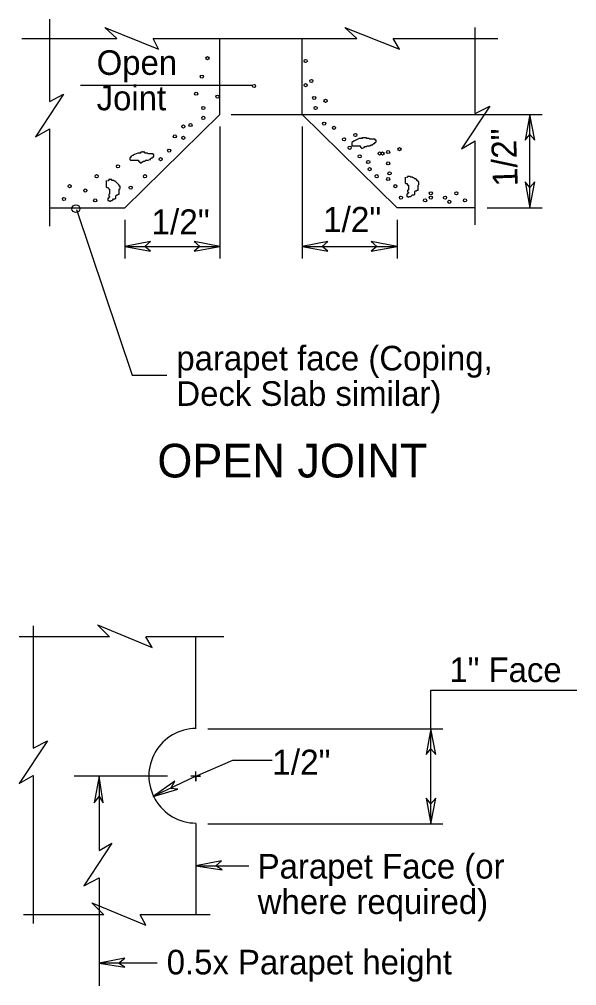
# Model space of a CAD drawing. Extents: x 500003.54 to 500006.49, y 499999.96 to 500001.79.
# Drawn here: x 500004.672 to 500004.899, y 500000.268 to 500000.6617 of the extents above; entities that cross this region are included whole.
import ezdxf

# ---------------------------------------------------------------- set-up
doc = ezdxf.new("R2010")
doc.units = 0
doc.layers.add('1', color=7, linetype='Continuous')
doc.layers.add('50', color=7, linetype='Continuous')

msp = doc.modelspace()

# ---------------------------------------------------------------- linework, layer by layer
at = {"layer": '1'}
for p, q in [((500004.68442954676, 500000.6282808399), (500004.68442954676, 500000.6617454068)), ((500004.8576578932, 500000.62335958006), (500004.8576578932, 500000.6584645669)), ((500004.6729466071, 500000.6538713911), (500004.71166051785, 500000.6538713911)), ((500004.7264242974, 500000.6538713911), (500004.80942954676, 500000.6538713911)), ((500004.7536552685, 500000.62303149607), (500004.7536552685, 500000.6538713911)), ((500004.78711983544, 500000.62303149607), (500004.78711983544, 500000.6538713911)), ((500004.8241933263, 500000.6538713911), (500004.8668442449, 500000.6538713911)), ((500004.7671067121, 500000.6348425197), (500004.6968967383, 500000.6348425197)), ((500004.7149413578, 500000.58497375326), (500004.7536552685, 500000.62303149607)), ((500004.75824844436, 500000.62303149607), (500004.8848888643, 500000.62303149607)), ((500004.82583374623, 500000.58497375326), (500004.78711983544, 500000.62303149607)), ((500004.8799676045, 500000.58497375326), (500004.8799676045, 500000.62303149607)), ((500004.7536552685, 500000.6181102362), (500004.7536552685, 500000.56430446194)), ((500004.78711983544, 500000.6181102362), (500004.78711983544, 500000.56430446194)), ((500004.68442954676, 500000.5774278215), (500004.68442954676, 500000.6171259842)), ((500004.8576578932, 500000.5780839895), (500004.8576578932, 500000.6122047244)), ((500004.68442954676, 500000.58497375326), (500004.7149413578, 500000.58497375326)), ((500004.6952563184, 500000.5843175853), (500004.7178941137, 500000.51673228346)), ((500004.8576578932, 500000.58497375326), (500004.82583374623, 500000.58497375326)), ((500004.86257915304, 500000.58497375326), (500004.8848888643, 500000.58497375326)), ((500004.7149413578, 500000.58005249343), (500004.7149413578, 500000.56430446194)), ((500004.82583374623, 500000.58005249343), (500004.82583374623, 500000.56430446194)), ((500004.7149413578, 500000.56922572176), (500004.7536552685, 500000.56922572176)), ((500004.78711983544, 500000.56922572176), (500004.82583374623, 500000.56922572176)), ((500004.7178941137, 500000.51673228346), (500004.73200172524, 500000.51673228346)), ((500004.67753978295, 500000.4146981627), (500004.67753978295, 500000.3648293963)), ((500004.70870776195, 500000.41010498686), (500004.67196235515, 500000.41010498686)), ((500004.75529568846, 500000.41010498686), (500004.7234715415, 500000.41010498686)), ((500004.7438127488, 500000.3727034121), (500004.7438127488, 500000.41010498686)), ((500004.7487340087, 500000.3727034121), (500004.8445345336, 500000.3727034121)), ((500004.8396132738, 500000.3339895013), (500004.8396132738, 500000.3727034121)), ((500004.7438127488, 500000.35334645666), (500004.75890461233, 500000.3599081365)), ((500004.75890461233, 500000.3599081365), (500004.7749807278, 500000.3599081365)), ((500004.7438127488, 500000.3513779527), (500004.7438127488, 500000.35531496065)), ((500004.67753978295, 500000.3536745407), (500004.67753978295, 500000.2933070866)), ((500004.7323298092, 500000.35334645666), (500004.6942720664, 500000.35334645666)), ((500004.7044426701, 500000.35334645666), (500004.7044426701, 500000.3231627297)), ((500004.7438127488, 500000.35334645666), (500004.7264242974, 500000.34514435695)), ((500004.7457812528, 500000.35334645666), (500004.7418442449, 500000.35334645666)), ((500004.7438127488, 500000.35334645666), (500004.7438127488, 500000.3513779527)), ((500004.7438127488, 500000.35334645666), (500004.7457812528, 500000.35334645666)), ((500004.7438127488, 500000.3339895013), (500004.7438127488, 500000.2969160105)), ((500004.7487340087, 500000.3339895013), (500004.8445345336, 500000.3339895013)), ((500004.7447970008, 500000.31692913384), (500004.76546629216, 500000.31692913384)), ((500004.7044426701, 500000.312007874), (500004.7044426701, 500000.2680446194)), ((500004.70641117403, 500000.2969160105), (500004.6736027751, 500000.2969160105)), ((500004.74971826066, 500000.2969160105), (500004.72117495356, 500000.2969160105)), ((500004.7280647173, 500000.27723097114), (500004.7044426701, 500000.27723097114))]:
    msp.add_line(p, q, dxfattribs=at)
for points in [[(500004.71166051785, 500000.6538713911), (500004.706739258, 500000.6584645669), (500004.7287208853, 500000.6496062992), (500004.7264242974, 500000.6538713911)], [(500004.80942954676, 500000.6538713911), (500004.8045082869, 500000.6584645669), (500004.8268179982, 500000.6496062992), (500004.8241933263, 500000.6538713911)], [(500004.68442954676, 500000.6282808399), (500004.69000697456, 500000.6312335958), (500004.6785240349, 500000.61384514434), (500004.68442954676, 500000.6171259842)], [(500004.8576578932, 500000.62335958006), (500004.863563405, 500000.62631233595), (500004.85208046535, 500000.6089238845), (500004.8576578932, 500000.6122047244)], [(500004.8117261347, 500000.61318897636), (500004.8113980507, 500000.61318897636), (500004.8104137987, 500000.61318897636), (500004.8091014628, 500000.6125328084), (500004.8084452948, 500000.6122047244), (500004.8077891268, 500000.6118766404), (500004.8074610428, 500000.6115485564), (500004.8074610428, 500000.61122047243), (500004.8074610428, 500000.61122047243), (500004.8074610428, 500000.61089238845), (500004.8074610428, 500000.61056430446), (500004.8074610428, 500000.61023622047), (500004.8077891268, 500000.61023622047), (500004.8084452948, 500000.61023622047), (500004.8091014628, 500000.61023622047), (500004.80942954676, 500000.61023622047), (500004.8104137987, 500000.61023622047), (500004.8107418827, 500000.61023622047), (500004.8107418827, 500000.6099081365), (500004.8110699667, 500000.6095800525), (500004.8113980507, 500000.6092519685), (500004.8117261347, 500000.6092519685), (500004.81238230265, 500000.6095800525), (500004.81271038664, 500000.6099081365), (500004.81303847063, 500000.6099081365), (500004.8133665546, 500000.6099081365), (500004.8136946386, 500000.61023622047), (500004.8140227226, 500000.61023622047), (500004.8143508066, 500000.61023622047), (500004.8146788906, 500000.61023622047), (500004.81533505855, 500000.61056430446), (500004.81566314254, 500000.61056430446), (500004.8159912265, 500000.61056430446), (500004.8159912265, 500000.61089238845), (500004.8163193105, 500000.61122047243), (500004.8166473945, 500000.61122047243), (500004.8169754785, 500000.6115485564), (500004.8173035625, 500000.6118766404), (500004.8173035625, 500000.6122047244), (500004.8173035625, 500000.6125328084), (500004.8169754785, 500000.6125328084), (500004.8169754785, 500000.6128608924), (500004.8163193105, 500000.6128608924), (500004.8159912265, 500000.6128608924), (500004.81533505855, 500000.6128608924), (500004.81500697456, 500000.6128608924), (500004.8146788906, 500000.6128608924), (500004.8143508066, 500000.61318897636), (500004.8140227226, 500000.61318897636), (500004.8136946386, 500000.61318897636), (500004.8133665546, 500000.61318897636), (500004.8133665546, 500000.61351706035), (500004.81303847063, 500000.61351706035), (500004.81271038664, 500000.61351706035), (500004.81238230265, 500000.61351706035), (500004.81238230265, 500000.61351706035), (500004.8117261347, 500000.61351706035), (500004.8113980507, 500000.61318897636), (500004.8110699667, 500000.61318897636), (500004.8110699667, 500000.61318897636)], [(500004.72150303755, 500000.6072834646), (500004.72117495356, 500000.6072834646), (500004.7201907016, 500000.6072834646), (500004.71887836565, 500000.6066272966), (500004.71822219767, 500000.6062992126), (500004.7175660297, 500000.6059711286), (500004.7172379457, 500000.60564304463), (500004.7172379457, 500000.60531496065), (500004.7169098617, 500000.60531496065), (500004.7169098617, 500000.60498687666), (500004.7169098617, 500000.60465879267), (500004.7172379457, 500000.6043307087), (500004.7175660297, 500000.6043307087), (500004.71822219767, 500000.6043307087), (500004.71887836565, 500000.6043307087), (500004.71920644963, 500000.6043307087), (500004.7201907016, 500000.6043307087), (500004.7205187856, 500000.6043307087), (500004.7205187856, 500000.6040026247), (500004.7208468696, 500000.6036745407), (500004.72117495356, 500000.60334645666), (500004.72150303755, 500000.60334645666), (500004.7221592055, 500000.6036745407), (500004.7224872895, 500000.6040026247), (500004.7228153735, 500000.6040026247), (500004.7231434575, 500000.6040026247), (500004.7234715415, 500000.6043307087), (500004.72379962547, 500000.6043307087), (500004.72412770946, 500000.6043307087), (500004.72445579345, 500000.6043307087), (500004.7251119614, 500000.60465879267), (500004.7254400454, 500000.60465879267), (500004.7254400454, 500000.60465879267), (500004.7254400454, 500000.60498687666), (500004.7257681294, 500000.60531496065), (500004.7260962134, 500000.60531496065), (500004.7264242974, 500000.60564304463), (500004.72675238136, 500000.6059711286), (500004.72675238136, 500000.6062992126), (500004.72675238136, 500000.6066272966), (500004.7264242974, 500000.6066272966), (500004.7264242974, 500000.6069553806), (500004.7257681294, 500000.6069553806), (500004.7254400454, 500000.6069553806), (500004.7251119614, 500000.6069553806), (500004.72478387743, 500000.6069553806), (500004.72445579345, 500000.6069553806), (500004.72412770946, 500000.6072834646), (500004.72379962547, 500000.6072834646), (500004.7234715415, 500000.6072834646), (500004.7231434575, 500000.6072834646), (500004.7231434575, 500000.60761154856), (500004.7228153735, 500000.60761154856), (500004.7224872895, 500000.60761154856), (500004.7221592055, 500000.60793963255), (500004.7221592055, 500000.60761154856), (500004.72150303755, 500000.60761154856), (500004.72117495356, 500000.6072834646), (500004.7208468696, 500000.6072834646), (500004.7208468696, 500000.6072834646)], [(500004.707395426, 500000.5961286089), (500004.707395426, 500000.5958005249), (500004.707395426, 500000.59547244094), (500004.707395426, 500000.59514435695), (500004.707395426, 500000.59481627296), (500004.707395426, 500000.594488189), (500004.707395426, 500000.594160105), (500004.707395426, 500000.593832021), (500004.707395426, 500000.593503937), (500004.70772351, 500000.593175853), (500004.708051594, 500000.593175853), (500004.70837967796, 500000.59284776903), (500004.70837967796, 500000.59251968504), (500004.70870776195, 500000.59251968504), (500004.70870776195, 500000.59219160106), (500004.70870776195, 500000.59186351707), (500004.70870776195, 500000.5915354331), (500004.70870776195, 500000.5912073491), (500004.70870776195, 500000.5908792651), (500004.70870776195, 500000.5905511811), (500004.70837967796, 500000.5905511811), (500004.70837967796, 500000.5902230971), (500004.70837967796, 500000.58989501314), (500004.70870776195, 500000.58956692915), (500004.70870776195, 500000.58923884516), (500004.70837967796, 500000.58923884516), (500004.70837967796, 500000.5889107612), (500004.708051594, 500000.5889107612), (500004.708051594, 500000.5885826772), (500004.708051594, 500000.5882545932), (500004.708051594, 500000.5879265092), (500004.70837967796, 500000.5879265092), (500004.70870776195, 500000.58759842516), (500004.70903584594, 500000.58759842516), (500004.7093639299, 500000.5879265092), (500004.7096920139, 500000.5879265092), (500004.7096920139, 500000.5879265092), (500004.7100200979, 500000.5882545932), (500004.7103481819, 500000.5885826772), (500004.7106762659, 500000.5885826772), (500004.71100434987, 500000.5885826772), (500004.71133243386, 500000.5889107612), (500004.71133243386, 500000.58923884516), (500004.71133243386, 500000.58956692915), (500004.71133243386, 500000.58989501314), (500004.71166051785, 500000.5902230971), (500004.71198860183, 500000.5902230971), (500004.7123166858, 500000.5905511811), (500004.7126447698, 500000.5905511811), (500004.7126447698, 500000.5908792651), (500004.7126447698, 500000.5912073491), (500004.7126447698, 500000.5915354331), (500004.7126447698, 500000.59186351707), (500004.7126447698, 500000.59219160106), (500004.7126447698, 500000.59251968504), (500004.7129728538, 500000.59284776903), (500004.7129728538, 500000.593175853), (500004.7129728538, 500000.593503937), (500004.7129728538, 500000.593832021), (500004.7126447698, 500000.593832021), (500004.7126447698, 500000.594160105), (500004.7123166858, 500000.594488189), (500004.71198860183, 500000.59481627296), (500004.71166051785, 500000.59514435695), (500004.71133243386, 500000.59547244094), (500004.71100434987, 500000.5958005249), (500004.7106762659, 500000.5958005249), (500004.7103481819, 500000.5961286089), (500004.7100200979, 500000.5961286089), (500004.7096920139, 500000.5961286089), (500004.7096920139, 500000.5964566929), (500004.7093639299, 500000.5964566929), (500004.70903584594, 500000.5964566929), (500004.70870776195, 500000.5964566929), (500004.70837967796, 500000.5964566929), (500004.70837967796, 500000.5961286089), (500004.708051594, 500000.5961286089), (500004.708051594, 500000.5958005249), (500004.708051594, 500000.5958005249)], [(500004.8291145861, 500000.59744094487), (500004.8291145861, 500000.5971128609), (500004.8291145861, 500000.5967847769), (500004.8291145861, 500000.5967847769), (500004.8291145861, 500000.5964566929), (500004.8291145861, 500000.5961286089), (500004.8291145861, 500000.5958005249), (500004.8291145861, 500000.59547244094), (500004.8291145861, 500000.59514435695), (500004.8294426701, 500000.59481627296), (500004.8297707541, 500000.59481627296), (500004.8300988381, 500000.594488189), (500004.8300988381, 500000.594160105), (500004.83042692207, 500000.594160105), (500004.83042692207, 500000.593832021), (500004.83042692207, 500000.593503937), (500004.83042692207, 500000.593175853), (500004.83042692207, 500000.59284776903), (500004.83042692207, 500000.59251968504), (500004.83042692207, 500000.59219160106), (500004.8300988381, 500000.59219160106), (500004.8300988381, 500000.59186351707), (500004.8300988381, 500000.5915354331), (500004.83042692207, 500000.5912073491), (500004.83042692207, 500000.5908792651), (500004.8300988381, 500000.5908792651), (500004.8300988381, 500000.5905511811), (500004.8297707541, 500000.5905511811), (500004.8297707541, 500000.5902230971), (500004.8297707541, 500000.58989501314), (500004.8297707541, 500000.58956692915), (500004.8300988381, 500000.58956692915), (500004.83042692207, 500000.58923884516), (500004.83042692207, 500000.58923884516), (500004.83075500606, 500000.58956692915), (500004.83108309004, 500000.58956692915), (500004.83141117403, 500000.58956692915), (500004.831739258, 500000.58989501314), (500004.832067342, 500000.5902230971), (500004.832395426, 500000.5902230971), (500004.83272351, 500000.5902230971), (500004.833051594, 500000.5905511811), (500004.833051594, 500000.5908792651), (500004.833051594, 500000.5912073491), (500004.833051594, 500000.5915354331), (500004.83337967796, 500000.59186351707), (500004.83370776195, 500000.59186351707), (500004.83403584594, 500000.59219160106), (500004.8343639299, 500000.59219160106), (500004.8343639299, 500000.59251968504), (500004.8343639299, 500000.59284776903), (500004.8343639299, 500000.593175853), (500004.8343639299, 500000.593503937), (500004.8343639299, 500000.593832021), (500004.8343639299, 500000.594160105), (500004.8346920139, 500000.594488189), (500004.8346920139, 500000.59481627296), (500004.8346920139, 500000.59514435695), (500004.8346920139, 500000.59547244094), (500004.8343639299, 500000.59547244094), (500004.8343639299, 500000.5958005249), (500004.83403584594, 500000.5961286089), (500004.83370776195, 500000.5964566929), (500004.83337967796, 500000.5967847769), (500004.833051594, 500000.5967847769), (500004.83272351, 500000.5971128609), (500004.832395426, 500000.5971128609), (500004.832067342, 500000.59744094487), (500004.831739258, 500000.59744094487), (500004.83141117403, 500000.59744094487), (500004.83108309004, 500000.59776902886), (500004.83075500606, 500000.59776902886), (500004.83042692207, 500000.59776902886), (500004.83042692207, 500000.59776902886), (500004.8300988381, 500000.59776902886), (500004.8300988381, 500000.59744094487), (500004.8297707541, 500000.59744094487), (500004.8297707541, 500000.5971128609), (500004.8297707541, 500000.5971128609)], [(500004.70870776195, 500000.41010498686), (500004.7037865021, 500000.4150262467), (500004.7260962134, 500000.405839895), (500004.7234715415, 500000.41010498686)], [(500004.8396132738, 500000.3727034121), (500004.8396132738, 500000.3884514436), (500004.89899647585, 500000.3884514436)], [(500004.67753978295, 500000.3648293963), (500004.6834452948, 500000.3677821522), (500004.67196235515, 500000.35039370076), (500004.67753978295, 500000.3536745407)], [(500004.7044426701, 500000.3231627297), (500004.7096920139, 500000.3261154856), (500004.6982090743, 500000.30872703413), (500004.7044426701, 500000.312007874)], [(500004.70641117403, 500000.2969160105), (500004.7014899142, 500000.3018372703), (500004.7234715415, 500000.29265091865), (500004.72117495356, 500000.2969160105)]]:
    msp.add_lwpolyline(points, dxfattribs=at)
for points in [[(500004.7044426701, 500000.35334645666), (500004.7024741662, 500000.34251968504), (500004.7044426701, 500000.34514435695), (500004.70608309004, 500000.34251968504)], [(500004.7264242974, 500000.34514435695), (500004.7365949011, 500000.34809711284), (500004.7336421452, 500000.34842519683), (500004.7352825651, 500000.3513779527)], [(500004.7438127488, 500000.31692913384), (500004.7546395205, 500000.3152887139), (500004.7520148486, 500000.31692913384), (500004.7543114365, 500000.3188976378)], [(500004.7044426701, 500000.27723097114), (500004.7149413578, 500000.2755905512), (500004.7123166858, 500000.27723097114), (500004.7149413578, 500000.2791994751)]]:
    msp.add_lwpolyline(points, close=True, dxfattribs=at)
for centre, radius in [((500004.74862712313, 500000.6459275432), 0.0006393471898921948), ((500004.788597877, 500000.64476439357), 0.0006393471898921948), ((500004.7463085267, 500000.6383940306), 0.0006393471898921948), ((500004.76757644955, 500000.63454254146), 0.0006393471898921948), ((500004.788597877, 500000.6349122845), 0.0006393471898921948), ((500004.79091647343, 500000.63665315753), 0.0006393471898921948), ((500004.7439976333, 500000.6314382413), 0.0006393471898921948), ((500004.7526865927, 500000.63027509156), 0.0006393471898921948), ((500004.7920719202, 500000.6296973682), 0.0006393471898921948), ((500004.74689395307, 500000.6256378987), 0.0006393471898921948), ((500004.79264964355, 500000.6256378987), 0.0006393471898921948), ((500004.79670911306, 500000.62854192144), 0.0006393471898921948), ((500004.74689395307, 500000.62158613215), 0.0006393471898921948), ((500004.7387827171, 500000.618104386), 0.0006393471898921948), ((500004.7416790369, 500000.6186821094), 0.0006393471898921948), ((500004.79613138974, 500000.61926753575), 0.0006393471898921948), ((500004.8001831563, 500000.6175266627), 0.0006393471898921948), ((500004.7353086739, 500000.6140449165), 0.0006393471898921948), ((500004.8088721156, 500000.61463034287), 0.0006393471898921948), ((500004.7387827171, 500000.61346719315), 0.0006393471898921948), ((500004.8042426257, 500000.61288946983), 0.0006393471898921948), ((500004.73299007746, 500000.6082522769), 0.0006393471898921948), ((500004.8065535192, 500000.6094154267), 0.0006393471898921948), ((500004.81061298866, 500000.60593368043), 0.0006393471898921948), ((500004.81872422475, 500000.6070968302), 0.0006393471898921948), ((500004.8198796715, 500000.6070968302), 0.0006393471898921948), ((500004.8221982679, 500000.6076745535), 0.0006393471898921948), ((500004.82682775776, 500000.60883000033), 0.0006393471898921948), ((500004.7121381155, 500000.601874211), 0.0006393471898921948), ((500004.7295160343, 500000.6047782338), 0.0006393471898921948), ((500004.8140870319, 500000.603615084), 0.0006393471898921948), ((500004.8221982679, 500000.6030373607), 0.0006393471898921948), ((500004.7034414531, 500000.59782244446), 0.0006393471898921948), ((500004.7231379684, 500000.59782244446), 0.0006393471898921948), ((500004.8146647552, 500000.60071876424), 0.0006393471898921948), ((500004.81756107503, 500000.59782244446), 0.0006393471898921948), ((500004.8227759912, 500000.59897789115), 0.0006393471898921948), ((500004.8221982679, 500000.59665929474), 0.0006393471898921948), ((500004.69244160026, 500000.59376297495), 0.0006393471898921948), ((500004.69881196326, 500000.59202210186), 0.0006393471898921948), ((500004.71734532877, 500000.59318525164), 0.0006393471898921948), ((500004.8250945877, 500000.59376297495), 0.0006393471898921948), ((500004.83957618667, 500000.59086665517), 0.0006393471898921948), ((500004.8499983162, 500000.59086665517), 0.0006393471898921948), ((500004.69012300385, 500000.58854805876), 0.0006393471898921948), ((500004.70286372973, 500000.5879703353), 0.0006393471898921948), ((500004.8274131841, 500000.5891257821), 0.0006393471898921948), ((500004.83725759026, 500000.5879703353), 0.0006393471898921948), ((500004.83957618667, 500000.5891257821), 0.0006393471898921948), ((500004.8453688263, 500000.5891257821), 0.0006393471898921948), ((500004.8471019964, 500000.587384909), 0.0006393471898921948), ((500004.8534800624, 500000.5879703353), 0.0006393471898921948), ((500004.69502209796, 500000.58459643094), 0.001605345748675967)]:
    msp.add_circle(centre, radius, dxfattribs=at)
msp.add_arc((500004.743987753, 500000.3535391104), 0.019257445478634776, 90, 270.0010722222222, dxfattribs=at)
at = {"layer": '50'}
for points in [[(500004.8799676045, 500000.62303149607), (500004.87799910054, 500000.6125328084), (500004.8799676045, 500000.6148293963), (500004.8819361084, 500000.6125328084)], [(500004.8799676045, 500000.58497375326), (500004.8819361084, 500000.59547244094), (500004.8799676045, 500000.593175853), (500004.87799910054, 500000.59547244094)], [(500004.7149413578, 500000.56922572176), (500004.7254400454, 500000.56725721783), (500004.7231434575, 500000.56922572176), (500004.7254400454, 500000.5711942257)], [(500004.7536552685, 500000.56922572176), (500004.74315658084, 500000.5711942257), (500004.7454531688, 500000.56922572176), (500004.74315658084, 500000.56725721783)], [(500004.78711983544, 500000.56922572176), (500004.7976185231, 500000.56725721783), (500004.7953219352, 500000.56922572176), (500004.7976185231, 500000.5711942257)], [(500004.82583374623, 500000.56922572176), (500004.81533505855, 500000.5711942257), (500004.81763164647, 500000.56922572176), (500004.81533505855, 500000.56725721783)], [(500004.8396132738, 500000.3727034121), (500004.8376447698, 500000.3622047244), (500004.8396132738, 500000.3645013123), (500004.8415817777, 500000.3622047244)], [(500004.8396132738, 500000.3339895013), (500004.8415817777, 500000.344488189), (500004.8396132738, 500000.34219160106), (500004.8376447698, 500000.344488189)]]:
    msp.add_lwpolyline(points, close=True, dxfattribs=at)

# ---------------------------------------------------------------- texts
at = {"layer": '1'}
for s, height, p in [('Open', 0.010019685039370079, (500004.70345841814, 500000.63910761155)), ('Joint', 0.010019685039370079, (500004.70345841814, 500000.624671916)), ('parapet face (Coping,', 0.010019685039370079, (500004.7359387331, 500000.5187007874)), ('Deck Slab similar)', 0.010019685039370079, (500004.7359387331, 500000.50426509185)), ('OPEN JOINT', 0.013706692913385827, (500004.7281902267, 500000.4750987533)), ('Parapet Face (or', 0.010019685039370079, (500004.769075216, 500000.31167979003)), ('where required)', 0.010019685039370079, (500004.769075216, 500000.2972440945)), ('0.5x Parapet height', 0.010019685039370079, (500004.73200172524, 500000.27263779525))]:
    msp.add_text(s, height=height, dxfattribs=at).set_placement(p)
at = {"layer": '50'}
msp.add_text('1/2"', height=0.010171259842519683, rotation=92.07003055555556, dxfattribs=at).set_placement((500004.87504634465, 500000.593832021))
for s, height, p in [('1/2"', 0.010171259842519684, (500004.7257681294, 500000.57414698164)), ('1/2"', 0.010171259842519684, (500004.7956500192, 500000.5751312336)), ('1" Face', 0.010019685039370079, (500004.8471592055, 500000.39173228346)), ('1/2"', 0.010171259842519684, (500004.7749807278, 500000.3540026247))]:
    msp.add_text(s, height=height, dxfattribs=at).set_placement(p)

doc.saveas('drawing.dxf')
